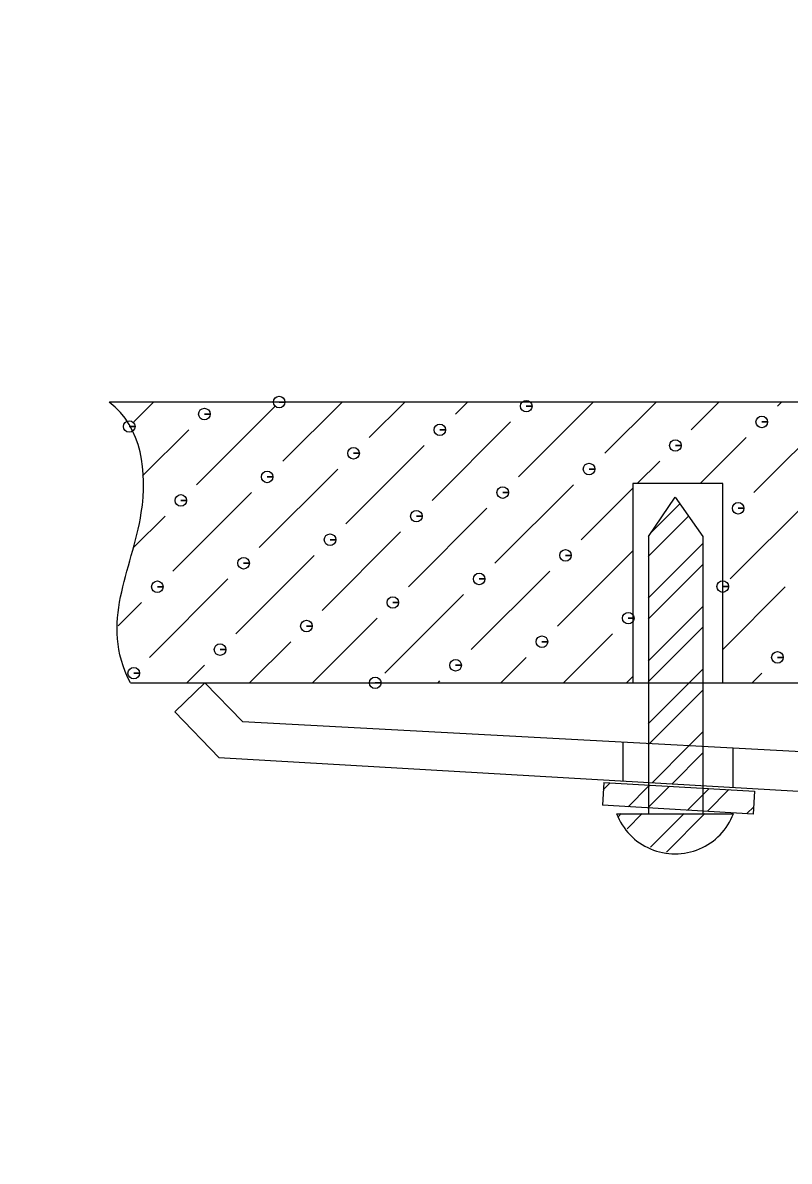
# Model space of a CAD drawing. Header units: millimetres. Extents: x 262 to 1674, y 270 to 1261.
# Drawn here: x 1187.32 to 1214.27, y 917.26 to 957.28 of the extents above; entities that cross this region are included whole.
import ezdxf

# ---------------------------------------------------------------- set-up
doc = ezdxf.new("R2010")
doc.units = ezdxf.units.MM
doc.linetypes.add('ACAD_ISO02W100', pattern=[15, 12, -3])
doc.layers.add('CONT', color=7, linetype='Continuous')
doc.layers.add('細實線', color=1, linetype='Continuous', lineweight=13)
doc.styles.add('DIM', font='txt.shx', dxfattribs={"width": 0.7, "bigfont": 'chineset.shx'})
doc.dimstyles.new('mm+in', dxfattribs={"dimscale": 3, "dimtxt": 5, "dimasz": 4.2, "dimexe": 1.25, "dimexo": 0.625, "dimgap": 2, "dimtad": 1, "dimtxsty": 'DIM', "dimcen": 0, "dimclrd": 1, "dimclre": 1, "dimclrt": 3, "dimadec": 0, "dimazin": 0, "dimtfac": 1, "dimtofl": 0, "dimtmove": 0, "dimatfit": 3, "dimfxl": 1, "dimlwd": -1, "dimarcsym": 0})

# ---------------------------------------------------------------- blocks, each defined once
blk = doc.blocks.new('*D22')
at = {"color": 1, "lineweight": -2}
for p, q in [((653.191, 798.422), (653.191, 1106.411)), ((1303.891, 798.422), (1303.891, 1106.411))]:
    blk.add_line(p, q, dxfattribs=at)
at = {"color": 1}
blk.add_line((665.791, 1102.661), (1291.291, 1102.661), dxfattribs=at)
for points in [[(665.791, 1104.761), (665.791, 1100.561), (653.191, 1102.661)], [(1291.291, 1100.561), (1291.291, 1104.761), (1303.891, 1102.661)]]:
    blk.add_solid(points, dxfattribs=at)
at = {"layer": 'Defpoints', "color": 0}
for p in [(1303.891, 1102.661), (653.191, 796.547), (1303.891, 796.547)]:
    blk.add_point(p, dxfattribs=at)
at = {"color": 3, "insert": (982.808, 1117.411), "char_height": 15, "attachment_point": 5, "style": 'DIM'}
blk.add_mtext('650,7mm [25 5/8"]', dxfattribs=at)
blk = doc.blocks.new('*D23')
at = {"color": 1, "lineweight": -2}
for p, q in [((659.541, 798.422), (659.541, 1067.147)), ((1297.541, 798.422), (1297.541, 1067.147))]:
    blk.add_line(p, q, dxfattribs=at)
at = {"color": 1}
blk.add_line((1284.941, 1063.397), (672.141, 1063.397), dxfattribs=at)
for points in [[(672.141, 1065.497), (672.141, 1061.297), (659.541, 1063.397)], [(1284.941, 1061.297), (1284.941, 1065.497), (1297.541, 1063.397)]]:
    blk.add_solid(points, dxfattribs=at)
at = {"layer": 'Defpoints', "color": 0}
for p in [(659.541, 1063.397), (659.541, 796.547), (1297.541, 796.547)]:
    blk.add_point(p, dxfattribs=at)
at = {"color": 3, "insert": (978.541, 1076.897), "char_height": 15, "attachment_point": 5, "style": 'DIM'}
blk.add_mtext('638mm [25 1/8"]', dxfattribs=at)
blk = doc.blocks.new('*D24')
at = {"color": 1, "lineweight": -2}
for p, q in [((665.891, 798.422), (665.891, 1022.942)), ((1291.191, 798.422), (1291.191, 1022.942))]:
    blk.add_line(p, q, dxfattribs=at)
at = {"color": 1}
blk.add_line((1278.591, 1019.192), (678.491, 1019.192), dxfattribs=at)
for points in [[(678.491, 1021.292), (678.491, 1017.092), (665.891, 1019.192)], [(1278.591, 1017.092), (1278.591, 1021.292), (1291.191, 1019.192)]]:
    blk.add_solid(points, dxfattribs=at)
at = {"layer": 'Defpoints', "color": 0}
for p in [(665.891, 1019.192), (665.891, 796.547), (1291.191, 796.547)]:
    blk.add_point(p, dxfattribs=at)
at = {"color": 3, "insert": (978.541, 1033.942), "char_height": 15, "attachment_point": 5, "style": 'DIM'}
blk.add_mtext('625,3mm [24 5/8"]', dxfattribs=at)
blk = doc.blocks.new('*D25')
at = {"color": 1, "lineweight": -2}
for p, q in [((1201.416, 992.697), (1355.471, 992.697)), ((1201.416, 600.397), (1355.471, 600.397))]:
    blk.add_line(p, q, dxfattribs=at)
at = {"color": 1}
blk.add_line((1351.721, 980.097), (1351.721, 612.997), dxfattribs=at)
for points in [[(1353.821, 980.097), (1349.621, 980.097), (1351.721, 992.697)], [(1349.621, 612.997), (1353.821, 612.997), (1351.721, 600.397)]]:
    blk.add_solid(points, dxfattribs=at)
at = {"layer": 'Defpoints', "color": 0}
for p in [(1199.541, 992.697), (1199.541, 600.397), (1351.721, 600.397)]:
    blk.add_point(p, dxfattribs=at)
at = {"color": 3, "insert": (1336.971, 796.547), "char_height": 15, "attachment_point": 5, "rotation": 90, "style": 'DIM'}
blk.add_mtext('392,3mm [15 7/16"]', dxfattribs=at)
blk = doc.blocks.new('*D26')
at = {"color": 1, "lineweight": -2}
for p, q in [((1201.416, 999.047), (1401.204, 999.047)), ((1201.416, 594.047), (1401.204, 594.047))]:
    blk.add_line(p, q, dxfattribs=at)
at = {"color": 1}
blk.add_line((1397.454, 986.447), (1397.454, 606.647), dxfattribs=at)
for points in [[(1399.554, 986.447), (1395.354, 986.447), (1397.454, 999.047)], [(1395.354, 606.647), (1399.554, 606.647), (1397.454, 594.047)]]:
    blk.add_solid(points, dxfattribs=at)
at = {"layer": 'Defpoints', "color": 0}
for p in [(1199.541, 999.047), (1199.541, 594.047), (1397.454, 594.047)]:
    blk.add_point(p, dxfattribs=at)
at = {"color": 3, "insert": (1383.954, 796.547), "char_height": 15, "attachment_point": 5, "rotation": 90, "style": 'DIM'}
blk.add_mtext('405mm [15 15/16"]', dxfattribs=at)
blk = doc.blocks.new('*D27')
at = {"color": 1, "lineweight": -2}
for p, q in [((1200.892, 1005.397), (1445.388, 1005.397)), ((1200.892, 587.697), (1445.388, 587.697))]:
    blk.add_line(p, q, dxfattribs=at)
at = {"color": 1}
blk.add_line((1441.638, 992.797), (1441.638, 600.297), dxfattribs=at)
for points in [[(1443.738, 992.797), (1439.538, 992.797), (1441.638, 1005.397)], [(1439.538, 600.297), (1443.738, 600.297), (1441.638, 587.697)]]:
    blk.add_solid(points, dxfattribs=at)
at = {"layer": 'Defpoints', "color": 0}
for p in [(1199.017, 1005.397), (1199.017, 587.697), (1441.638, 587.697)]:
    blk.add_point(p, dxfattribs=at)
at = {"color": 3, "insert": (1426.888, 796.547), "char_height": 15, "attachment_point": 5, "rotation": 90, "style": 'DIM'}
blk.add_mtext('417,7mm [16 7/16"]', dxfattribs=at)

msp = doc.modelspace()

# ---------------------------------------------------------------- linework, layer by layer
msp.add_lwpolyline([(757.54137, 587.69662), (1199.54137, 587.69662, 0.41421356), (1303.89137, 692.04662), (1303.89137, 901.04662, 0.41421356), (1199.54137, 1005.39662), (757.54137, 1005.39662, 0.41421356), (653.19137, 901.04662), (653.19137, 692.04662, 0.41421356)], format="xyb", close=True)
at = {"layer": 'CONT', "color": 2, "linetype": 'ACAD_ISO02W100'}
msp.add_lwpolyline([(757.54137, 594.04662), (1199.54137, 594.04662, 0.41421356), (1297.54137, 692.04662), (1297.54137, 901.04662, 0.41421356), (1199.54137, 999.04662), (757.54137, 999.04662, 0.41421356), (659.54137, 901.04662), (659.54137, 692.04662, 0.41421356)], format="xyb", close=True, dxfattribs=at)
at = {"layer": 'CONT', "color": 3}
msp.add_lwpolyline([(757.54137, 600.39662), (1199.54137, 600.39662, 0.41421356), (1291.19137, 692.04662), (1291.19137, 901.04662, 0.41421356), (1199.54137, 992.69662), (757.54137, 992.69662, 0.41421356), (665.89137, 901.04662), (665.89137, 692.04662, 0.41421356)], format="xyb", close=True, dxfattribs=at)
at = {"layer": '細實線'}
for points, knots in [([(1196.33752, 943.95106), (1196.33752, 943.95106), (1196.54085, 943.95106), (1196.54085, 943.95106), (1196.54085, 943.95106), (1196.54085, 944.06283), (1196.44969, 944.15439), (1196.33752, 944.15439), (1196.33752, 944.15439), (1196.22574, 944.15439), (1196.13458, 944.06283), (1196.13458, 943.95106), (1196.13458, 943.95106), (1196.13458, 943.83889), (1196.22574, 943.74772), (1196.33752, 943.74772), (1196.33752, 943.74772), (1196.44969, 943.74772), (1196.54085, 943.83889), (1196.54085, 943.95106), (1196.54085, 943.95106), (1196.54085, 943.95106), (1196.33752, 943.95106), (1196.33752, 943.95106)], [0, 0, 0, 0, 0.14285714, 0.14285714, 0.14285714, 0.14285715, 0.28571429, 0.28571429, 0.28571429, 0.2857143, 0.42857143, 0.42857143, 0.42857143, 0.42857144, 0.57142857, 0.57142857, 0.57142857, 0.57142858, 0.71428571, 0.71428571, 0.71428571, 0.71428572, 1, 1, 1, 1]), ([(1191.10716, 934.08052), (1189.99339, 936.22403), (1191.17018, 937.98902), (1191.49044, 940.06357), (1191.49044, 940.06357), (1191.71002, 941.48531), (1191.52611, 943.05449), (1190.36557, 943.94907)], [0, 0, 0, 0, 0.33333333, 0.33333333, 0.33333333, 0.33333334, 1, 1, 1, 1]), ([(1193.70767, 943.52854), (1193.70767, 943.52854), (1193.91101, 943.52854), (1193.91101, 943.52854), (1193.91101, 943.52854), (1193.91101, 943.64031), (1193.81984, 943.73187), (1193.70767, 943.73187), (1193.70767, 943.73187), (1193.5959, 943.73187), (1193.50474, 943.64031), (1193.50474, 943.52854), (1193.50474, 943.52854), (1193.50474, 943.41676), (1193.5959, 943.32521), (1193.70767, 943.32521), (1193.70767, 943.32521), (1193.81984, 943.32521), (1193.91101, 943.41676), (1193.91101, 943.52854), (1193.91101, 943.52854), (1193.91101, 943.52854), (1193.70767, 943.52854), (1193.70767, 943.52854)], [0, 0, 0, 0, 0.14285714, 0.14285714, 0.14285714, 0.14285715, 0.28571429, 0.28571429, 0.28571429, 0.2857143, 0.42857143, 0.42857143, 0.42857143, 0.42857144, 0.57142857, 0.57142857, 0.57142857, 0.57142858, 0.71428571, 0.71428571, 0.71428571, 0.71428572, 1, 1, 1, 1]), ([(1205.02214, 943.8044), (1205.02214, 943.8044), (1205.22508, 943.8044), (1205.22508, 943.8044), (1205.22508, 943.8044), (1205.22508, 943.91657), (1205.13392, 944.00774), (1205.02214, 944.00774), (1205.02214, 944.00774), (1204.90997, 944.00774), (1204.81881, 943.91657), (1204.81881, 943.8044), (1204.81881, 943.8044), (1204.81881, 943.69263), (1204.90997, 943.60147), (1205.02214, 943.60147), (1205.02214, 943.60147), (1205.13392, 943.60147), (1205.22508, 943.69263), (1205.22508, 943.8044), (1205.22508, 943.8044), (1205.22508, 943.8044), (1205.02214, 943.8044), (1205.02214, 943.8044)], [0, 0, 0, 0, 0.14285714, 0.14285714, 0.14285714, 0.14285715, 0.28571429, 0.28571429, 0.28571429, 0.2857143, 0.42857143, 0.42857143, 0.42857143, 0.42857144, 0.57142857, 0.57142857, 0.57142857, 0.57142858, 0.71428571, 0.71428571, 0.71428571, 0.71428572, 1, 1, 1, 1]), ([(1191.06515, 943.09254), (1191.06515, 943.09254), (1191.26848, 943.09254), (1191.26848, 943.09254), (1191.26848, 943.09254), (1191.26848, 943.20471), (1191.17692, 943.29587), (1191.06515, 943.29587), (1191.06515, 943.29587), (1190.95298, 943.29587), (1190.86182, 943.20471), (1190.86182, 943.09254), (1190.86182, 943.09254), (1190.86182, 942.98077), (1190.95298, 942.88961), (1191.06515, 942.88961), (1191.06515, 942.88961), (1191.17692, 942.88961), (1191.26848, 942.98077), (1191.26848, 943.09254), (1191.26848, 943.09254), (1191.26848, 943.09254), (1191.06515, 943.09254), (1191.06515, 943.09254)], [0, 0, 0, 0, 0.14285714, 0.14285714, 0.14285714, 0.14285715, 0.28571429, 0.28571429, 0.28571429, 0.2857143, 0.42857143, 0.42857143, 0.42857143, 0.42857144, 0.57142857, 0.57142857, 0.57142857, 0.57142858, 0.71428571, 0.71428571, 0.71428571, 0.71428572, 1, 1, 1, 1]), ([(1213.30129, 943.25228), (1213.30129, 943.25228), (1213.50463, 943.25228), (1213.50463, 943.25228), (1213.50463, 943.25228), (1213.50463, 943.36405), (1213.41307, 943.45521), (1213.30129, 943.45521), (1213.30129, 943.45521), (1213.18912, 943.45521), (1213.09796, 943.36405), (1213.09796, 943.25228), (1213.09796, 943.25228), (1213.09796, 943.14011), (1213.18912, 943.04894), (1213.30129, 943.04894), (1213.30129, 943.04894), (1213.41307, 943.04894), (1213.50463, 943.14011), (1213.50463, 943.25228), (1213.50463, 943.25228), (1213.50463, 943.25228), (1213.30129, 943.25228), (1213.30129, 943.25228)], [0, 0, 0, 0, 0.14285714, 0.14285714, 0.14285714, 0.14285715, 0.28571429, 0.28571429, 0.28571429, 0.2857143, 0.42857143, 0.42857143, 0.42857143, 0.42857144, 0.57142857, 0.57142857, 0.57142857, 0.57142858, 0.71428571, 0.71428571, 0.71428571, 0.71428572, 1, 1, 1, 1]), ([(1201.98564, 942.97562), (1201.98564, 942.97562), (1202.18897, 942.97562), (1202.18897, 942.97562), (1202.18897, 942.97562), (1202.18897, 943.08779), (1202.09781, 943.17895), (1201.98564, 943.17895), (1201.98564, 943.17895), (1201.87386, 943.17895), (1201.7827, 943.08779), (1201.7827, 942.97562), (1201.7827, 942.97562), (1201.7827, 942.86384), (1201.87386, 942.77228), (1201.98564, 942.77228), (1201.98564, 942.77228), (1202.09781, 942.77228), (1202.18897, 942.86384), (1202.18897, 942.97562), (1202.18897, 942.97562), (1202.18897, 942.97562), (1201.98564, 942.97562), (1201.98564, 942.97562)], [0, 0, 0, 0, 0.14285714, 0.14285714, 0.14285714, 0.14285715, 0.28571429, 0.28571429, 0.28571429, 0.2857143, 0.42857143, 0.42857143, 0.42857143, 0.42857144, 0.57142857, 0.57142857, 0.57142857, 0.57142858, 0.71428571, 0.71428571, 0.71428571, 0.71428572, 1, 1, 1, 1]), ([(1210.26518, 942.42468), (1210.26518, 942.42468), (1210.46812, 942.42468), (1210.46812, 942.42468), (1210.46812, 942.42468), (1210.46812, 942.53645), (1210.37696, 942.62761), (1210.26518, 942.62761), (1210.26518, 942.62761), (1210.15301, 942.62761), (1210.06185, 942.53645), (1210.06185, 942.42468), (1210.06185, 942.42468), (1210.06185, 942.31251), (1210.15301, 942.22135), (1210.26518, 942.22135), (1210.26518, 942.22135), (1210.37696, 942.22135), (1210.46812, 942.31251), (1210.46812, 942.42468), (1210.46812, 942.42468), (1210.46812, 942.42468), (1210.26518, 942.42468), (1210.26518, 942.42468)], [0, 0, 0, 0, 0.14285714, 0.14285714, 0.14285714, 0.14285715, 0.28571429, 0.28571429, 0.28571429, 0.2857143, 0.42857143, 0.42857143, 0.42857143, 0.42857144, 0.57142857, 0.57142857, 0.57142857, 0.57142858, 0.71428571, 0.71428571, 0.71428571, 0.71428572, 1, 1, 1, 1]), ([(1198.95151, 942.14921), (1198.95151, 942.14921), (1199.15444, 942.14921), (1199.15444, 942.14921), (1199.15444, 942.14921), (1199.15444, 942.26058), (1199.06328, 942.35214), (1198.95151, 942.35214), (1198.95151, 942.35214), (1198.83934, 942.35214), (1198.74817, 942.26058), (1198.74817, 942.14921), (1198.74817, 942.14921), (1198.74817, 942.03664), (1198.83934, 941.94548), (1198.95151, 941.94548), (1198.95151, 941.94548), (1199.06328, 941.94548), (1199.15444, 942.03664), (1199.15444, 942.14921), (1199.15444, 942.14921), (1199.15444, 942.14921), (1198.95151, 942.14921), (1198.95151, 942.14921)], [0, 0, 0, 0, 0.14285714, 0.14285714, 0.14285714, 0.14285715, 0.28571429, 0.28571429, 0.28571429, 0.2857143, 0.42857143, 0.42857143, 0.42857143, 0.42857144, 0.57142857, 0.57142857, 0.57142857, 0.57142858, 0.71428571, 0.71428571, 0.71428571, 0.71428572, 1, 1, 1, 1]), ([(1207.22947, 941.59589), (1207.22947, 941.59589), (1207.4324, 941.59589), (1207.4324, 941.59589), (1207.4324, 941.59589), (1207.4324, 941.70766), (1207.34124, 941.79883), (1207.22947, 941.79883), (1207.22947, 941.79883), (1207.1173, 941.79883), (1207.02614, 941.70766), (1207.02614, 941.59589), (1207.02614, 941.59589), (1207.02614, 941.48372), (1207.1173, 941.39256), (1207.22947, 941.39256), (1207.22947, 941.39256), (1207.34124, 941.39256), (1207.4324, 941.48372), (1207.4324, 941.59589), (1207.4324, 941.59589), (1207.4324, 941.59589), (1207.22947, 941.59589), (1207.22947, 941.59589)], [0, 0, 0, 0, 0.14285714, 0.14285714, 0.14285714, 0.14285715, 0.28571429, 0.28571429, 0.28571429, 0.2857143, 0.42857143, 0.42857143, 0.42857143, 0.42857144, 0.57142857, 0.57142857, 0.57142857, 0.57142858, 0.71428571, 0.71428571, 0.71428571, 0.71428572, 1, 1, 1, 1]), ([(1195.9154, 941.31963), (1195.9154, 941.31963), (1196.11833, 941.31963), (1196.11833, 941.31963), (1196.11833, 941.31963), (1196.11833, 941.4314), (1196.02717, 941.52296), (1195.9154, 941.52296), (1195.9154, 941.52296), (1195.80323, 941.52296), (1195.71206, 941.4314), (1195.71206, 941.31963), (1195.71206, 941.31963), (1195.71206, 941.20746), (1195.80323, 941.11669), (1195.9154, 941.11669), (1195.9154, 941.11669), (1196.02717, 941.11669), (1196.11833, 941.20746), (1196.11833, 941.31963), (1196.11833, 941.31963), (1196.11833, 941.31963), (1195.9154, 941.31963), (1195.9154, 941.31963)], [0, 0, 0, 0, 0.14285714, 0.14285714, 0.14285714, 0.14285715, 0.28571429, 0.28571429, 0.28571429, 0.2857143, 0.42857143, 0.42857143, 0.42857143, 0.42857144, 0.57142857, 0.57142857, 0.57142857, 0.57142858, 0.71428571, 0.71428571, 0.71428571, 0.71428572, 1, 1, 1, 1]), ([(1204.19455, 940.76869), (1204.19455, 940.76869), (1204.39788, 940.76869), (1204.39788, 940.76869), (1204.39788, 940.76869), (1204.39788, 940.88086), (1204.30632, 940.97202), (1204.19455, 940.97202), (1204.19455, 940.97202), (1204.08238, 940.97202), (1203.99121, 940.88086), (1203.99121, 940.76869), (1203.99121, 940.76869), (1203.99121, 940.65692), (1204.08238, 940.56575), (1204.19455, 940.56575), (1204.19455, 940.56575), (1204.30632, 940.56575), (1204.39788, 940.65692), (1204.39788, 940.76869), (1204.39788, 940.76869), (1204.39788, 940.76869), (1204.19455, 940.76869), (1204.19455, 940.76869)], [0, 0, 0, 0, 0.14285714, 0.14285714, 0.14285714, 0.14285715, 0.28571429, 0.28571429, 0.28571429, 0.2857143, 0.42857143, 0.42857143, 0.42857143, 0.42857144, 0.57142857, 0.57142857, 0.57142857, 0.57142858, 0.71428571, 0.71428571, 0.71428571, 0.71428572, 1, 1, 1, 1]), ([(1192.88087, 940.49243), (1192.88087, 940.49243), (1193.0842, 940.49243), (1193.0842, 940.49243), (1193.0842, 940.49243), (1193.0842, 940.6042), (1192.99264, 940.69536), (1192.88087, 940.69536), (1192.88087, 940.69536), (1192.7687, 940.69536), (1192.67754, 940.6042), (1192.67754, 940.49243), (1192.67754, 940.49243), (1192.67754, 940.38026), (1192.7687, 940.28909), (1192.88087, 940.28909), (1192.88087, 940.28909), (1192.99264, 940.28909), (1193.0842, 940.38026), (1193.0842, 940.49243), (1193.0842, 940.49243), (1193.0842, 940.49243), (1192.88087, 940.49243), (1192.88087, 940.49243)], [0, 0, 0, 0, 0.14285714, 0.14285714, 0.14285714, 0.14285715, 0.28571429, 0.28571429, 0.28571429, 0.2857143, 0.42857143, 0.42857143, 0.42857143, 0.42857144, 0.57142857, 0.57142857, 0.57142857, 0.57142858, 0.71428571, 0.71428571, 0.71428571, 0.71428572, 1, 1, 1, 1]), ([(1201.15843, 939.93951), (1201.15843, 939.93951), (1201.36137, 939.93951), (1201.36137, 939.93951), (1201.36137, 939.93951), (1201.36137, 940.05128), (1201.27021, 940.14244), (1201.15843, 940.14244), (1201.15843, 940.14244), (1201.04626, 940.14244), (1200.9551, 940.05128), (1200.9551, 939.93951), (1200.9551, 939.93951), (1200.9551, 939.82734), (1201.04626, 939.73617), (1201.15843, 939.73617), (1201.15843, 939.73617), (1201.27021, 939.73617), (1201.36137, 939.82734), (1201.36137, 939.93951), (1201.36137, 939.93951), (1201.36137, 939.93951), (1201.15843, 939.93951), (1201.15843, 939.93951)], [0, 0, 0, 0, 0.14285714, 0.14285714, 0.14285714, 0.14285715, 0.28571429, 0.28571429, 0.28571429, 0.2857143, 0.42857143, 0.42857143, 0.42857143, 0.42857144, 0.57142857, 0.57142857, 0.57142857, 0.57142858, 0.71428571, 0.71428571, 0.71428571, 0.71428572, 1, 1, 1, 1]), ([(1212.47211, 940.21577), (1212.47211, 940.21577), (1212.67505, 940.21577), (1212.67505, 940.21577), (1212.67505, 940.21577), (1212.67505, 940.32794), (1212.58388, 940.4191), (1212.47211, 940.4191), (1212.47211, 940.4191), (1212.35994, 940.4191), (1212.26878, 940.32794), (1212.26878, 940.21577), (1212.26878, 940.21577), (1212.26878, 940.10399), (1212.35994, 940.01283), (1212.47211, 940.01283), (1212.47211, 940.01283), (1212.58388, 940.01283), (1212.67505, 940.10399), (1212.67505, 940.21577), (1212.67505, 940.21577), (1212.67505, 940.21577), (1212.47211, 940.21577), (1212.47211, 940.21577)], [0, 0, 0, 0, 0.14285714, 0.14285714, 0.14285714, 0.14285715, 0.28571429, 0.28571429, 0.28571429, 0.2857143, 0.42857143, 0.42857143, 0.42857143, 0.42857144, 0.57142857, 0.57142857, 0.57142857, 0.57142858, 0.71428571, 0.71428571, 0.71428571, 0.71428572, 1, 1, 1, 1]), ([(1198.12391, 939.1123), (1198.12391, 939.1123), (1198.32724, 939.1123), (1198.32724, 939.1123), (1198.32724, 939.1123), (1198.32724, 939.22447), (1198.23608, 939.31564), (1198.12391, 939.31564), (1198.12391, 939.31564), (1198.01214, 939.31564), (1197.92058, 939.22447), (1197.92058, 939.1123), (1197.92058, 939.1123), (1197.92058, 939.00053), (1198.01214, 938.90937), (1198.12391, 938.90937), (1198.12391, 938.90937), (1198.23608, 938.90937), (1198.32724, 939.00053), (1198.32724, 939.1123), (1198.32724, 939.1123), (1198.32724, 939.1123), (1198.12391, 939.1123), (1198.12391, 939.1123)], [0, 0, 0, 0, 0.14285714, 0.14285714, 0.14285714, 0.14285715, 0.28571429, 0.28571429, 0.28571429, 0.2857143, 0.42857143, 0.42857143, 0.42857143, 0.42857144, 0.57142857, 0.57142857, 0.57142857, 0.57142858, 0.71428571, 0.71428571, 0.71428571, 0.71428572, 1, 1, 1, 1]), ([(1195.0878, 938.2851), (1195.0878, 938.2851), (1195.29073, 938.2851), (1195.29073, 938.2851), (1195.29073, 938.2851), (1195.29073, 938.39688), (1195.19957, 938.48804), (1195.0878, 938.48804), (1195.0878, 938.48804), (1194.97563, 938.48804), (1194.88447, 938.39688), (1194.88447, 938.2851), (1194.88447, 938.2851), (1194.88447, 938.17293), (1194.97563, 938.08177), (1195.0878, 938.08177), (1195.0878, 938.08177), (1195.19957, 938.08177), (1195.29073, 938.17293), (1195.29073, 938.2851), (1195.29073, 938.2851), (1195.29073, 938.2851), (1195.0878, 938.2851), (1195.0878, 938.2851)], [0, 0, 0, 0, 0.14285714, 0.14285714, 0.14285714, 0.14285715, 0.28571429, 0.28571429, 0.28571429, 0.2857143, 0.42857143, 0.42857143, 0.42857143, 0.42857144, 0.57142857, 0.57142857, 0.57142857, 0.57142858, 0.71428571, 0.71428571, 0.71428571, 0.71428572, 1, 1, 1, 1]), ([(1206.40187, 938.56136), (1206.40187, 938.56136), (1206.6052, 938.56136), (1206.6052, 938.56136), (1206.6052, 938.56136), (1206.6052, 938.67353), (1206.51364, 938.7647), (1206.40187, 938.7647), (1206.40187, 938.7647), (1206.2901, 938.7647), (1206.19854, 938.67353), (1206.19854, 938.56136), (1206.19854, 938.56136), (1206.19854, 938.44959), (1206.2901, 938.35803), (1206.40187, 938.35803), (1206.40187, 938.35803), (1206.51364, 938.35803), (1206.6052, 938.44959), (1206.6052, 938.56136), (1206.6052, 938.56136), (1206.6052, 938.56136), (1206.40187, 938.56136), (1206.40187, 938.56136)], [0, 0, 0, 0, 0.14285714, 0.14285714, 0.14285714, 0.14285715, 0.28571429, 0.28571429, 0.28571429, 0.2857143, 0.42857143, 0.42857143, 0.42857143, 0.42857144, 0.57142857, 0.57142857, 0.57142857, 0.57142858, 0.71428571, 0.71428571, 0.71428571, 0.71428572, 1, 1, 1, 1]), ([(1192.05327, 937.4575), (1192.05327, 937.4575), (1192.2566, 937.4575), (1192.2566, 937.4575), (1192.2566, 937.4575), (1192.2566, 937.56928), (1192.16544, 937.66084), (1192.05327, 937.66084), (1192.05327, 937.66084), (1191.9415, 937.66084), (1191.85034, 937.56928), (1191.85034, 937.4575), (1191.85034, 937.4575), (1191.85034, 937.34573), (1191.9415, 937.25417), (1192.05327, 937.25417), (1192.05327, 937.25417), (1192.16544, 937.25417), (1192.2566, 937.34573), (1192.2566, 937.4575), (1192.2566, 937.4575), (1192.2566, 937.4575), (1192.05327, 937.4575), (1192.05327, 937.4575)], [0, 0, 0, 0, 0.14285714, 0.14285714, 0.14285714, 0.14285715, 0.28571429, 0.28571429, 0.28571429, 0.2857143, 0.42857143, 0.42857143, 0.42857143, 0.42857144, 0.57142857, 0.57142857, 0.57142857, 0.57142858, 0.71428571, 0.71428571, 0.71428571, 0.71428572, 1, 1, 1, 1]), ([(1203.36576, 937.73258), (1203.36576, 937.73258), (1203.56869, 937.73258), (1203.56869, 937.73258), (1203.56869, 937.73258), (1203.56869, 937.84435), (1203.47753, 937.93591), (1203.36576, 937.93591), (1203.36576, 937.93591), (1203.25359, 937.93591), (1203.16243, 937.84435), (1203.16243, 937.73258), (1203.16243, 937.73258), (1203.16243, 937.62041), (1203.25359, 937.52925), (1203.36576, 937.52925), (1203.36576, 937.52925), (1203.47753, 937.52925), (1203.56869, 937.62041), (1203.56869, 937.73258), (1203.56869, 937.73258), (1203.56869, 937.73258), (1203.36576, 937.73258), (1203.36576, 937.73258)], [0, 0, 0, 0, 0.14285714, 0.14285714, 0.14285714, 0.14285715, 0.28571429, 0.28571429, 0.28571429, 0.2857143, 0.42857143, 0.42857143, 0.42857143, 0.42857144, 0.57142857, 0.57142857, 0.57142857, 0.57142858, 0.71428571, 0.71428571, 0.71428571, 0.71428572, 1, 1, 1, 1]), ([(1211.92791, 937.46424), (1211.92791, 937.46424), (1212.13084, 937.46424), (1212.13084, 937.46424), (1212.13084, 937.46424), (1212.13084, 937.57641), (1212.03968, 937.66757), (1211.92791, 937.66757), (1211.92791, 937.66757), (1211.81574, 937.66757), (1211.72458, 937.57641), (1211.72458, 937.46424), (1211.72458, 937.46424), (1211.72458, 937.35247), (1211.81574, 937.26131), (1211.92791, 937.26131), (1211.92791, 937.26131), (1212.03968, 937.26131), (1212.13084, 937.35247), (1212.13084, 937.46424), (1212.13084, 937.46424), (1212.13084, 937.46424), (1211.92791, 937.46424), (1211.92791, 937.46424)], [0, 0, 0, 0, 0.14285714, 0.14285714, 0.14285714, 0.14285715, 0.28571429, 0.28571429, 0.28571429, 0.2857143, 0.42857143, 0.42857143, 0.42857143, 0.42857144, 0.57142857, 0.57142857, 0.57142857, 0.57142858, 0.71428571, 0.71428571, 0.71428571, 0.71428572, 1, 1, 1, 1]), ([(1200.33123, 936.90498), (1200.33123, 936.90498), (1200.53456, 936.90498), (1200.53456, 936.90498), (1200.53456, 936.90498), (1200.53456, 937.01715), (1200.4434, 937.10831), (1200.33123, 937.10831), (1200.33123, 937.10831), (1200.21946, 937.10831), (1200.1283, 937.01715), (1200.1283, 936.90498), (1200.1283, 936.90498), (1200.1283, 936.79321), (1200.21946, 936.70204), (1200.33123, 936.70204), (1200.33123, 936.70204), (1200.4434, 936.70204), (1200.53456, 936.79321), (1200.53456, 936.90498), (1200.53456, 936.90498), (1200.53456, 936.90498), (1200.33123, 936.90498), (1200.33123, 936.90498)], [0, 0, 0, 0, 0.14285714, 0.14285714, 0.14285714, 0.14285715, 0.28571429, 0.28571429, 0.28571429, 0.2857143, 0.42857143, 0.42857143, 0.42857143, 0.42857144, 0.57142857, 0.57142857, 0.57142857, 0.57142858, 0.71428571, 0.71428571, 0.71428571, 0.71428572, 1, 1, 1, 1]), ([(1208.60919, 936.35404), (1208.60919, 936.35404), (1208.81253, 936.35404), (1208.81253, 936.35404), (1208.81253, 936.35404), (1208.81253, 936.46621), (1208.72136, 936.55737), (1208.60919, 936.55737), (1208.60919, 936.55737), (1208.49742, 936.55737), (1208.40586, 936.46621), (1208.40586, 936.35404), (1208.40586, 936.35404), (1208.40586, 936.24227), (1208.49742, 936.15071), (1208.60919, 936.15071), (1208.60919, 936.15071), (1208.72136, 936.15071), (1208.81253, 936.24227), (1208.81253, 936.35404), (1208.81253, 936.35404), (1208.81253, 936.35404), (1208.60919, 936.35404), (1208.60919, 936.35404)], [0, 0, 0, 0, 0.14285714, 0.14285714, 0.14285714, 0.14285715, 0.28571429, 0.28571429, 0.28571429, 0.2857143, 0.42857143, 0.42857143, 0.42857143, 0.42857144, 0.57142857, 0.57142857, 0.57142857, 0.57142858, 0.71428571, 0.71428571, 0.71428571, 0.71428572, 1, 1, 1, 1]), ([(1197.29512, 936.07778), (1197.29512, 936.07778), (1197.49845, 936.07778), (1197.49845, 936.07778), (1197.49845, 936.07778), (1197.49845, 936.18955), (1197.40689, 936.28071), (1197.29512, 936.28071), (1197.29512, 936.28071), (1197.18295, 936.28071), (1197.09179, 936.18955), (1197.09179, 936.07778), (1197.09179, 936.07778), (1197.09179, 935.96561), (1197.18295, 935.87445), (1197.29512, 935.87445), (1197.29512, 935.87445), (1197.40689, 935.87445), (1197.49845, 935.96561), (1197.49845, 936.07778), (1197.49845, 936.07778), (1197.49845, 936.07778), (1197.29512, 936.07778), (1197.29512, 936.07778)], [0, 0, 0, 0, 0.14285714, 0.14285714, 0.14285714, 0.14285715, 0.28571429, 0.28571429, 0.28571429, 0.2857143, 0.42857143, 0.42857143, 0.42857143, 0.42857144, 0.57142857, 0.57142857, 0.57142857, 0.57142858, 0.71428571, 0.71428571, 0.71428571, 0.71428572, 1, 1, 1, 1]), ([(1205.57427, 935.52525), (1205.57427, 935.52525), (1205.7776, 935.52525), (1205.7776, 935.52525), (1205.7776, 935.52525), (1205.7776, 935.63703), (1205.68644, 935.72859), (1205.57427, 935.72859), (1205.57427, 935.72859), (1205.4625, 935.72859), (1205.37134, 935.63703), (1205.37134, 935.52525), (1205.37134, 935.52525), (1205.37134, 935.41308), (1205.4625, 935.32192), (1205.57427, 935.32192), (1205.57427, 935.32192), (1205.68644, 935.32192), (1205.7776, 935.41308), (1205.7776, 935.52525), (1205.7776, 935.52525), (1205.7776, 935.52525), (1205.57427, 935.52525), (1205.57427, 935.52525)], [0, 0, 0, 0, 0.14285714, 0.14285714, 0.14285714, 0.14285715, 0.28571429, 0.28571429, 0.28571429, 0.2857143, 0.42857143, 0.42857143, 0.42857143, 0.42857144, 0.57142857, 0.57142857, 0.57142857, 0.57142858, 0.71428571, 0.71428571, 0.71428571, 0.71428572, 1, 1, 1, 1]), ([(1194.25901, 935.2486), (1194.25901, 935.2486), (1194.46195, 935.2486), (1194.46195, 935.2486), (1194.46195, 935.2486), (1194.46195, 935.36076), (1194.37078, 935.45193), (1194.25901, 935.45193), (1194.25901, 935.45193), (1194.14684, 935.45193), (1194.05568, 935.36076), (1194.05568, 935.2486), (1194.05568, 935.2486), (1194.05568, 935.13682), (1194.14684, 935.04566), (1194.25901, 935.04566), (1194.25901, 935.04566), (1194.37078, 935.04566), (1194.46195, 935.13682), (1194.46195, 935.2486), (1194.46195, 935.2486), (1194.46195, 935.2486), (1194.25901, 935.2486), (1194.25901, 935.2486)], [0, 0, 0, 0, 0.14285714, 0.14285714, 0.14285714, 0.14285715, 0.28571429, 0.28571429, 0.28571429, 0.2857143, 0.42857143, 0.42857143, 0.42857143, 0.42857144, 0.57142857, 0.57142857, 0.57142857, 0.57142858, 0.71428571, 0.71428571, 0.71428571, 0.71428572, 1, 1, 1, 1]), ([(1202.53856, 934.69766), (1202.53856, 934.69766), (1202.74189, 934.69766), (1202.74189, 934.69766), (1202.74189, 934.69766), (1202.74189, 934.80983), (1202.65073, 934.90099), (1202.53856, 934.90099), (1202.53856, 934.90099), (1202.42678, 934.90099), (1202.33562, 934.80983), (1202.33562, 934.69766), (1202.33562, 934.69766), (1202.33562, 934.58588), (1202.42678, 934.49472), (1202.53856, 934.49472), (1202.53856, 934.49472), (1202.65073, 934.49472), (1202.74189, 934.58588), (1202.74189, 934.69766), (1202.74189, 934.69766), (1202.74189, 934.69766), (1202.53856, 934.69766), (1202.53856, 934.69766)], [0, 0, 0, 0, 0.14285714, 0.14285714, 0.14285714, 0.14285715, 0.28571429, 0.28571429, 0.28571429, 0.2857143, 0.42857143, 0.42857143, 0.42857143, 0.42857144, 0.57142857, 0.57142857, 0.57142857, 0.57142858, 0.71428571, 0.71428571, 0.71428571, 0.71428572, 1, 1, 1, 1]), ([(1213.85184, 934.97431), (1213.85184, 934.97431), (1214.05517, 934.97431), (1214.05517, 934.97431), (1214.05517, 934.97431), (1214.05517, 935.08609), (1213.96361, 935.17725), (1213.85184, 935.17725), (1213.85184, 935.17725), (1213.74006, 935.17725), (1213.6485, 935.08609), (1213.6485, 934.97431), (1213.6485, 934.97431), (1213.6485, 934.86214), (1213.74006, 934.77098), (1213.85184, 934.77098), (1213.85184, 934.77098), (1213.96361, 934.77098), (1214.05517, 934.86214), (1214.05517, 934.97431), (1214.05517, 934.97431), (1214.05517, 934.97431), (1213.85184, 934.97431), (1213.85184, 934.97431)], [0, 0, 0, 0, 0.14285714, 0.14285714, 0.14285714, 0.14285715, 0.28571429, 0.28571429, 0.28571429, 0.2857143, 0.42857143, 0.42857143, 0.42857143, 0.42857144, 0.57142857, 0.57142857, 0.57142857, 0.57142858, 0.71428571, 0.71428571, 0.71428571, 0.71428572, 1, 1, 1, 1]), ([(1191.22448, 934.42179), (1191.22448, 934.42179), (1191.42782, 934.42179), (1191.42782, 934.42179), (1191.42782, 934.42179), (1191.42782, 934.53356), (1191.33665, 934.62512), (1191.22448, 934.62512), (1191.22448, 934.62512), (1191.11271, 934.62512), (1191.02115, 934.53356), (1191.02115, 934.42179), (1191.02115, 934.42179), (1191.02115, 934.30962), (1191.11271, 934.21846), (1191.22448, 934.21846), (1191.22448, 934.21846), (1191.33665, 934.21846), (1191.42782, 934.30962), (1191.42782, 934.42179), (1191.42782, 934.42179), (1191.42782, 934.42179), (1191.22448, 934.42179), (1191.22448, 934.42179)], [0, 0, 0, 0, 0.14285714, 0.14285714, 0.14285714, 0.14285715, 0.28571429, 0.28571429, 0.28571429, 0.2857143, 0.42857143, 0.42857143, 0.42857143, 0.42857144, 0.57142857, 0.57142857, 0.57142857, 0.57142858, 0.71428571, 0.71428571, 0.71428571, 0.71428572, 1, 1, 1, 1]), ([(1199.71331, 934.08052), (1199.71331, 934.08052), (1199.91664, 934.08052), (1199.91664, 934.08052), (1199.91664, 934.08052), (1199.91664, 934.1923), (1199.82548, 934.28346), (1199.71331, 934.28346), (1199.71331, 934.28346), (1199.60154, 934.28346), (1199.51037, 934.1923), (1199.51037, 934.08052), (1199.51037, 934.08052), (1199.51037, 933.96835), (1199.60154, 933.87719), (1199.71331, 933.87719), (1199.71331, 933.87719), (1199.82548, 933.87719), (1199.91664, 933.96835), (1199.91664, 934.08052), (1199.91664, 934.08052), (1199.91664, 934.08052), (1199.71331, 934.08052), (1199.71331, 934.08052)], [0, 0, 0, 0, 0.14285714, 0.14285714, 0.14285714, 0.14285715, 0.28571429, 0.28571429, 0.28571429, 0.2857143, 0.42857143, 0.42857143, 0.42857143, 0.42857144, 0.57142857, 0.57142857, 0.57142857, 0.57142858, 0.71428571, 0.71428571, 0.71428571, 0.71428572, 1, 1, 1, 1]), ([(1208.19738, 929.48038), (1208.4122, 928.9231), (1208.84265, 928.47601), (1209.392, 928.24215), (1209.392, 928.24215), (1209.94175, 928.00989), (1210.56206, 928.00989), (1211.11339, 928.24215), (1211.11339, 928.24215), (1211.66274, 928.47601), (1212.09319, 928.9231), (1212.30802, 929.48038)], [0, 0, 0, 0, 0.25, 0.25, 0.25, 0.25000001, 0.5, 0.5, 0.5, 0.50000001, 1, 1, 1, 1])]:
    msp.add_open_spline(points, degree=3, knots=knots, dxfattribs=at)
for points in [[(1229.75931, 943.95106), (1229.75931, 943.95106), (1190.36756, 943.95106), (1190.36756, 943.95106)], [(1191.22409, 943.25228), (1191.22409, 943.25228), (1191.92287, 943.95106), (1191.92287, 943.95106)], [(1193.43102, 941.04455), (1193.43102, 941.04455), (1196.19126, 943.8044), (1196.19126, 943.8044)], [(1196.46713, 941.87215), (1196.46713, 941.87215), (1198.54603, 943.95106), (1198.54603, 943.95106)], [(1199.50324, 942.69975), (1199.50324, 942.69975), (1200.75336, 943.95106), (1200.75336, 943.95106)], [(1202.53816, 943.52854), (1202.53816, 943.52854), (1202.96068, 943.95106), (1202.96068, 943.95106)], [(1204.74509, 941.31963), (1204.74509, 941.31963), (1207.37493, 943.95106), (1207.37493, 943.95106)], [(1207.7812, 942.14921), (1207.7812, 942.14921), (1209.58384, 943.95106), (1209.58384, 943.95106)], [(1210.81612, 942.97562), (1210.81612, 942.97562), (1211.79116, 943.95106), (1211.79116, 943.95106)], [(1213.85184, 943.8044), (1213.85184, 943.8044), (1213.99849, 943.95106), (1213.99849, 943.95106)], [(1201.70898, 940.49243), (1201.70898, 940.49243), (1204.46922, 943.25228), (1204.46922, 943.25228)], [(1213.02503, 940.76869), (1213.02503, 940.76869), (1215.7829, 943.52854), (1215.7829, 943.52854)], [(1191.53087, 941.35213), (1191.53087, 941.35213), (1193.15515, 942.97562), (1193.15515, 942.97562)], [(1211.13123, 941.08221), (1211.13123, 941.08221), (1212.74837, 942.69975), (1212.74837, 942.69975)], [(1198.67445, 939.66483), (1198.67445, 939.66483), (1201.4343, 942.42468), (1201.4343, 942.42468)], [(1208.9239, 941.08221), (1208.9239, 941.08221), (1209.71226, 941.87215), (1209.71226, 941.87215)], [(1195.63834, 938.83604), (1195.63834, 938.83604), (1198.39819, 941.59589), (1198.39819, 941.59589)], [(1203.91789, 938.2851), (1203.91789, 938.2851), (1206.67774, 941.04455), (1206.67774, 941.04455)], [(1206.95439, 939.1123), (1206.95439, 939.1123), (1208.76813, 940.92644), (1208.76813, 940.92644)], [(1211.93108, 941.08221), (1211.93108, 941.08221), (1208.76972, 941.08221), (1208.76972, 941.08221)], [(1208.76972, 941.08221), (1208.76972, 941.08221), (1208.76972, 934.08052), (1208.76972, 934.08052)], [(1211.93108, 934.08052), (1211.93108, 934.08052), (1211.93108, 941.08221), (1211.93108, 941.08221)], [(1192.60381, 938.00844), (1192.60381, 938.00844), (1195.36168, 940.76869), (1195.36168, 940.76869)], [(1209.31432, 939.22963), (1209.31432, 939.22963), (1210.26201, 940.60737), (1210.26201, 940.60737)], [(1210.26201, 940.60737), (1210.26201, 940.60737), (1211.23349, 939.22963), (1211.23349, 939.22963)], [(1212.19585, 937.73258), (1212.19585, 937.73258), (1214.9557, 940.49243), (1214.9557, 940.49243)], [(1200.88178, 937.4575), (1200.88178, 937.4575), (1203.64162, 940.21577), (1203.64162, 940.21577)], [(1209.38725, 939.33823), (1209.38725, 939.33823), (1210.42412, 940.3755), (1210.42412, 940.3755)], [(1191.22092, 938.83446), (1191.22092, 938.83446), (1192.32755, 939.93951), (1192.32755, 939.93951)], [(1209.31075, 938.52728), (1209.31075, 938.52728), (1210.72813, 939.94268), (1210.72813, 939.94268)], [(1197.84685, 936.62872), (1197.84685, 936.62872), (1200.6071, 939.38857), (1200.6071, 939.38857)], [(1209.31075, 937.0548), (1209.31075, 937.0548), (1211.2323, 938.97556), (1211.2323, 938.97556)], [(1209.31432, 939.22963), (1209.31432, 939.22963), (1209.31432, 929.48038), (1209.31432, 929.48038)], [(1211.23349, 939.22963), (1211.23349, 939.22963), (1211.23349, 929.48038), (1211.23349, 929.48038)], [(1194.81114, 935.80152), (1194.81114, 935.80152), (1197.57099, 938.56136), (1197.57099, 938.56136)], [(1206.12481, 936.07778), (1206.12481, 936.07778), (1208.76813, 938.71912), (1208.76813, 938.71912)], [(1209.31075, 936.31995), (1209.31075, 936.31995), (1211.2323, 938.23952), (1211.2323, 938.23952)], [(1191.77661, 934.97431), (1191.77661, 934.97431), (1194.53488, 937.73258), (1194.53488, 937.73258)], [(1203.0887, 935.2486), (1203.0887, 935.2486), (1205.85053, 938.00844), (1205.85053, 938.00844)], [(1211.92791, 935.25692), (1211.92791, 935.25692), (1214.1281, 937.4575), (1214.1281, 937.4575)], [(1190.68068, 936.0861), (1190.68068, 936.0861), (1191.49995, 936.90498), (1191.49995, 936.90498)], [(1200.05457, 934.42179), (1200.05457, 934.42179), (1202.81403, 937.18164), (1202.81403, 937.18164)], [(1209.31075, 934.84748), (1209.31075, 934.84748), (1211.2323, 936.76863), (1211.2323, 936.76863)], [(1197.50598, 934.08052), (1197.50598, 934.08052), (1199.77792, 936.35404), (1199.77792, 936.35404)], [(1209.31075, 934.11104), (1209.31075, 934.11104), (1211.2323, 936.03259), (1211.2323, 936.03259)], [(1206.33647, 934.08052), (1206.33647, 934.08052), (1208.05786, 935.80152), (1208.05786, 935.80152)], [(1195.29708, 934.08052), (1195.29708, 934.08052), (1196.74379, 935.52525), (1196.74379, 935.52525)], [(1204.12756, 934.08052), (1204.12756, 934.08052), (1205.02135, 934.97431), (1205.02135, 934.97431)], [(1193.09015, 934.08052), (1193.09015, 934.08052), (1193.70728, 934.69766), (1193.70728, 934.69766)], [(1210.75072, 934.07854), (1210.75072, 934.07854), (1211.2323, 934.55933), (1211.2323, 934.55933)], [(1191.11033, 934.08052), (1191.11033, 934.08052), (1231.40738, 934.08052), (1231.40738, 934.08052)], [(1193.72868, 934.08052), (1193.72868, 934.08052), (1192.6704, 933.06109), (1192.6704, 933.06109)], [(1195.04182, 932.71665), (1195.04182, 932.71665), (1193.72868, 934.08052), (1193.72868, 934.08052)], [(1201.92024, 934.08052), (1201.92024, 934.08052), (1201.98524, 934.14513), (1201.98524, 934.14513)], [(1208.54379, 934.08052), (1208.54379, 934.08052), (1208.76813, 934.30288), (1208.76813, 934.30288)], [(1209.31233, 932.64016), (1209.31233, 932.64016), (1210.7527, 934.08052), (1210.7527, 934.08052)], [(1212.95805, 934.08052), (1212.95805, 934.08052), (1213.30129, 934.42179), (1213.30129, 934.42179)], [(1209.35792, 931.9493), (1209.35792, 931.9493), (1211.2323, 933.82527), (1211.2323, 933.82527)], [(1192.6704, 933.06109), (1192.6704, 933.06109), (1194.22255, 931.4487), (1194.22255, 931.4487)], [(1195.04182, 932.71665), (1195.04182, 932.71665), (1226.04028, 931.05551), (1226.04028, 931.05551)], [(1210.75389, 931.87479), (1210.75389, 931.87479), (1211.2323, 932.3528), (1211.2323, 932.3528)], [(1208.42013, 931.99964), (1208.42013, 931.99964), (1208.42013, 930.62308), (1208.42013, 930.62308)], [(1209.31233, 931.9057), (1209.31233, 931.9057), (1209.35792, 931.9493), (1209.35792, 931.9493)], [(1209.44274, 930.56323), (1209.44274, 930.56323), (1210.75389, 931.87479), (1210.75389, 931.87479)], [(1212.28225, 931.79314), (1212.28225, 931.79314), (1212.28225, 930.39874), (1212.28225, 930.39874)], [(1226.70061, 929.55886), (1226.70061, 929.55886), (1194.22096, 931.4487), (1194.22096, 931.4487)], [(1210.13795, 930.52201), (1210.13795, 930.52201), (1211.2323, 931.61795), (1211.2323, 931.61795)], [(1207.74592, 930.58067), (1207.74592, 930.58067), (1207.69836, 929.77805), (1207.69836, 929.77805)], [(1207.73126, 930.32264), (1207.73126, 930.32264), (1207.97462, 930.56759), (1207.97462, 930.56759)], [(1207.74592, 930.58067), (1207.74592, 930.58067), (1213.05079, 930.27191), (1213.05079, 930.27191)], [(1208.60563, 929.72612), (1208.60563, 929.72612), (1209.31233, 930.43283), (1209.31233, 930.43283)], [(1209.31233, 930.43283), (1209.31233, 930.43283), (1209.36624, 930.48674), (1209.36624, 930.48674)], [(1209.31233, 929.6964), (1209.31233, 929.6964), (1210.06185, 930.44631), (1210.06185, 930.44631)], [(1210.69087, 929.60404), (1210.69087, 929.60404), (1211.2323, 930.14507), (1211.2323, 930.14507)], [(1211.23349, 930.14706), (1211.23349, 930.14706), (1211.45149, 930.36466), (1211.45149, 930.36466)], [(1211.38767, 929.5652), (1211.38767, 929.5652), (1212.14868, 930.32581), (1212.14868, 930.32581)], [(1213.05079, 930.27191), (1213.05079, 930.27191), (1213.00363, 929.46889), (1213.00363, 929.46889)], [(1213.00363, 929.46889), (1213.00363, 929.46889), (1207.69836, 929.77805), (1207.69836, 929.77805)], [(1209.30124, 929.6853), (1209.30124, 929.6853), (1209.31233, 929.69838), (1209.31233, 929.69838)], [(1212.7777, 929.48355), (1212.7777, 929.48355), (1213.01829, 929.72414), (1213.01829, 929.72414)], [(1208.19579, 929.48038), (1208.19579, 929.48038), (1212.30643, 929.48038), (1212.30643, 929.48038)], [(1208.26238, 929.38446), (1208.26238, 929.38446), (1208.35988, 929.48236), (1208.35988, 929.48236)], [(1208.5648, 928.95045), (1208.5648, 928.95045), (1209.09632, 929.48236), (1209.09632, 929.48236)], [(1209.392, 928.30716), (1209.392, 928.30716), (1210.56879, 929.48236), (1210.56879, 929.48236)], [(1209.95444, 928.13316), (1209.95444, 928.13316), (1211.30483, 929.48236), (1211.30483, 929.48236)]]:
    msp.add_open_spline(points, degree=3, dxfattribs=at)

# ---------------------------------------------------------------- dimensions: what is measured, and where the dimension line sits
for base, p1, p2, picture, middle in [((1303.89137, 1102.6605), (653.19137, 796.54662), (1303.89137, 796.54662), '*D22', (982.80769, 1102.6605)), ((659.54137, 1063.39691), (1297.54137, 796.54662), (659.54137, 796.54662), '*D23', (978.54137, 1063.39691)), ((665.89137, 1019.19221), (1291.19137, 796.54662), (665.89137, 796.54662), '*D24', (978.54137, 1019.19221))]:
    dim = msp.add_linear_dim(base=base, p1=p1, p2=p2, dimstyle='mm+in', override={"dimpost": 'mm'})
    dim.commit()
    dim.dimension.update_dxf_attribs({"geometry": picture, "text_midpoint": middle, "dimtype": 160})
for base, p1, p2, picture, middle in [((1441.63838, 587.69662), (1199.017, 1005.39662), (1199.017, 587.69662), '*D27', (1426.88838, 796.54662)), ((1397.4544, 594.04662), (1199.54137, 999.04662), (1199.54137, 594.04662), '*D26', (1383.9544, 796.54662)), ((1351.72066, 600.39662), (1199.54137, 992.69662), (1199.54137, 600.39662), '*D25', (1336.97066, 796.54662))]:
    dim = msp.add_linear_dim(base=base, p1=p1, p2=p2, angle=90, dimstyle='mm+in', override={"dimpost": 'mm'})
    dim.commit()
    dim.dimension.update_dxf_attribs({"geometry": picture, "text_midpoint": middle})

doc.saveas('drawing.dxf')
